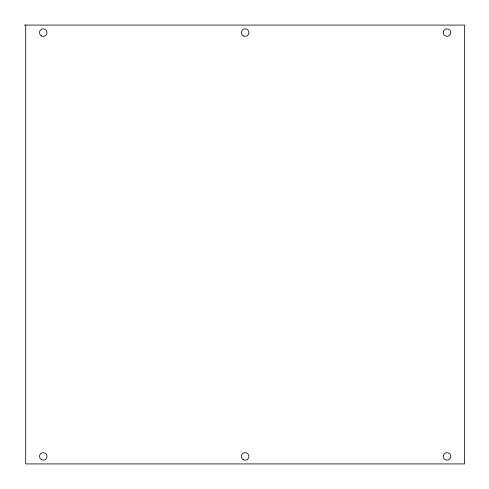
<?xml version="1.0" encoding="UTF-8"?>
<svg xmlns="http://www.w3.org/2000/svg" width="489" height="489" viewBox="0 0 489 489"><rect width="100%" height="100%" fill="white"/><g stroke="black" fill="none" stroke-linecap="round" stroke-linejoin="round"><path stroke-width="0.73" d="M24.45 25.08L464.55 25.08L464.55 463.92L25.703 463.92L25.703 25.08M443.297 31.919L443.248 32.904A3.759 3.759 0 0 0 450.699 33.276L450.748 32.298A3.759 3.759 0 0 0 443.297 31.919M443.297 455.724L443.248 456.702A3.759 3.759 0 0 0 450.699 457.081L450.748 456.096A3.759 3.759 0 0 0 443.297 455.724M243.259 459.66A3.759 3.759 0 0 0 248.901 456.402A3.759 3.759 0 0 0 243.259 453.144A3.759 3.759 0 0 0 243.259 459.66M41.376 35.856A3.759 3.759 0 0 0 47.017 32.598A3.759 3.759 0 0 0 41.376 29.34A3.759 3.759 0 0 0 41.376 35.856M41.376 459.66A3.759 3.759 0 0 0 47.017 456.402A3.759 3.759 0 0 0 41.376 453.144A3.759 3.759 0 0 0 41.376 459.66M243.259 35.856A3.759 3.759 0 0 0 248.901 32.598A3.759 3.759 0 0 0 243.259 29.34A3.759 3.759 0 0 0 243.259 35.856"/></g></svg>
